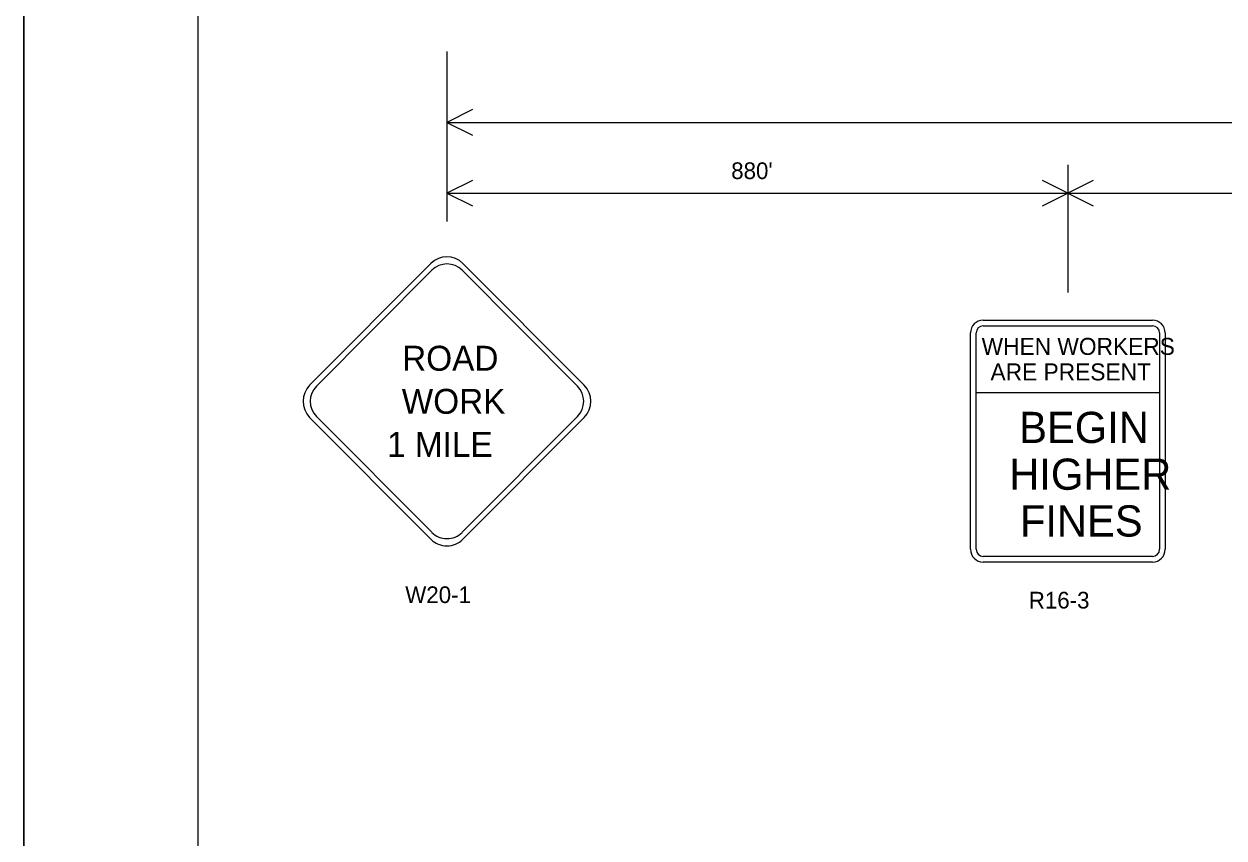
# Model space of a CAD drawing. Extents: x 0 to 34, y 0 to 22.
# Drawn here: x 0 to 8.64, y 5.86 to 11.71 of the extents above; entities that cross this region are included whole.
import ezdxf

# ---------------------------------------------------------------- set-up
doc = ezdxf.new("R2010")
doc.units = 0
for name, color, linetype in [('Level 1', 7, 'Continuous'), ('PlotBorder', 7, 'Continuous'), ('SHT-BNDRY', 7, 'Continuous'), ('SHT-FENCE', 7, 'Continuous')]:
    doc.layers.add(name, color=color, linetype=linetype)

msp = doc.modelspace()

# ---------------------------------------------------------------- linework, layer by layer
at = {"layer": 'Level 1'}
for p, q in [((3.0435, 11.512), (3.0435, 10.2887)), ((3.0435, 11.0042), (3.0435, 11.0023)), ((3.0435, 11.0023), (29.8527, 11.0023)), ((7.5117, 10.6965), (7.5117, 9.779)), ((3.0435, 10.4926), (29.8527, 10.4926)), ((7.5117, 10.4945), (7.5117, 10.4926)), ((2.0554, 9.1113), (2.9285, 9.9879)), ((2.1047, 9.1055), (2.9344, 9.9383)), ((3.1527, 9.9383), (3.9824, 9.1055)), ((3.1586, 9.9879), (4.0318, 9.1113)), ((6.9024, 9.5796), (8.121, 9.5796)), ((6.9024, 9.5388), (8.121, 9.5388)), ((6.811, 7.9316), (6.811, 9.4878)), ((6.8516, 7.9316), (6.8516, 9.4878)), ((8.1717, 9.4878), (8.1717, 7.9316)), ((8.2124, 9.4878), (8.2124, 7.9316)), ((6.8516, 9.0596), (8.1717, 9.0596)), ((2.9285, 8.0042), (2.0554, 8.8807)), ((2.9344, 8.0537), (2.1047, 8.8862)), ((3.9824, 8.8862), (3.1527, 8.0537)), ((4.0318, 8.8807), (3.1586, 8.0042)), ((8.121, 7.8806), (6.9024, 7.8806)), ((8.121, 7.8399), (6.9024, 7.8399))]:
    msp.add_line(p, q, dxfattribs=at)
for points in [[(3.2263, 11.0941), (3.0435, 11.0023), (3.2263, 10.9105)], [(3.2263, 10.5843), (3.0435, 10.4926), (3.2263, 10.4008)], [(7.3289, 10.4008), (7.5117, 10.4926), (7.3289, 10.5843)], [(7.6945, 10.5843), (7.5117, 10.4926), (7.6945, 10.4008)]]:
    msp.add_lwpolyline(points, dxfattribs=at)
for centre, major_axis, start_param, end_param in [((3.0435, 9.8726), (0, 0.1631), 5.497787, 7.068583), ((3.0435, 9.8287), (0, 0.155), 5.497787, 7.068583), ((6.9024, 9.4878), (0, 0.0918), 0, 1.570796), ((6.9024, 9.4878), (0, 0.051), 0, 1.570796), ((8.121, 9.4878), (0, 0.0918), 4.712389, 6.283185), ((8.121, 9.4878), (0, 0.051), 4.712389, 6.283185), ((2.1704, 8.996), (0, -0.1631), 3.926991, 5.497787), ((2.214, 8.9959), (0, -0.155), 3.926991, 5.497787), ((3.873, 8.9959), (0, 0.155), 3.926991, 5.497787), ((3.9167, 8.996), (0, 0.1631), 3.926991, 5.497787), ((3.0435, 8.1632), (0, 0.155), 2.356194, 3.926991), ((3.0435, 8.1195), (0, 0.1631), 2.356194, 3.926991), ((6.9024, 7.9316), (0, -0.0918), 4.712389, 6.283185), ((6.9024, 7.9316), (0, -0.051), 4.712389, 6.283185), ((8.121, 7.9316), (0, -0.051), 0, 1.570796), ((8.121, 7.9316), (0, -0.0918), 0, 1.570796)]:
    msp.add_ellipse(centre, major_axis=major_axis, ratio=0.996122, start_param=start_param, end_param=end_param, dxfattribs=at)
at = {"layer": 'PlotBorder'}
msp.add_lwpolyline([(0, 0.001), (34, 0.001), (34, 22.001), (0, 22.001)], close=True, dxfattribs=at)
at = {"layer": 'SHT-BNDRY'}
msp.add_lwpolyline([(1.25, 0.501), (33.5, 0.501), (33.5, 21.501), (1.25, 21.501)], close=True, dxfattribs=at)
at = {"layer": 'SHT-FENCE'}
msp.add_lwpolyline([(0, 22.001), (34, 22.001), (34, 0.001), (0, 0.001)], close=True, dxfattribs=at)

# ---------------------------------------------------------------- texts
at = {"layer": 'Level 1'}
for s, height, p in [("880'", 0.12, (5.089, 10.5945)), ('WHEN WORKERS', 0.122334, (6.8912, 9.3298)), ('ROAD', 0.17942, (2.721, 9.2161)), ('ARE PRESENT', 0.122334, (6.9548, 9.1463)), ('WORK', 0.17942, (2.7182, 8.9062)), ('BEGIN', 0.22428, (7.1613, 8.6962)), (' 1 MILE', 0.17942, (2.5455, 8.5963)), ('HIGHER', 0.22428, (7.0896, 8.3598)), ('FINES', 0.22428, (7.1665, 8.0234)), ('W20-1', 0.12, (2.7435, 7.5451)), ('R16-3', 0.12, (7.2303, 7.5058))]:
    msp.add_text(s, height=height, dxfattribs=at).set_placement(p)

doc.saveas('drawing.dxf')
